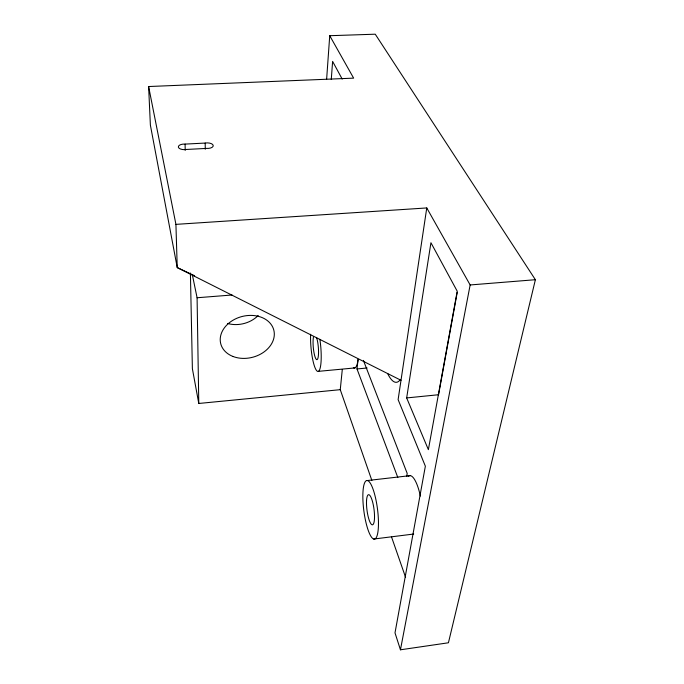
<?xml version="1.0" encoding="UTF-8"?>
<svg xmlns="http://www.w3.org/2000/svg" width="684" height="684" viewBox="0 0 684 684"><rect width="100%" height="100%" fill="white"/><g stroke="black" fill="none" stroke-linecap="round" stroke-linejoin="round"><path stroke-width="1.03" d="M326.627 79.241L329.731 35.705L375.251 34.2L535.384 279.713L448.43 642.78L400.448 649.8L395.001 632.862L425.363 466.189L398.114 399.644L426.765 207.945L175.925 224.369L148.616 86.535L353.637 78.138L329.731 35.705M331.27 79.481L332.612 61.406L342.188 79.07M371.874 480.476L340.264 389.675L342.291 369.514M397.832 477.56L356.997 368.95L358.083 359.297A24.179 5.72 84.9 0 1 353.363 367.641M406.664 397.934L430.929 242.717L457.228 291.213L428.372 449.644L406.664 397.934L438.564 394.736L457.22 292.367M406.681 476.449L407.194 473.414L363.409 360.4M400.448 649.8L470.147 284.954L426.765 207.945M373.703 539.043A29.532 6.874 82.6 0 0 375.379 497.268A29.532 6.874 82.6 0 0 362.905 493.224A29.532 6.874 82.6 0 0 373.703 539.043L413.7 534.033M367.222 480.561L410.186 475.636M190.4 273.036L192.384 368.71L198.779 403.466L340.264 389.675M318.368 371.352L354.885 367.932M356.997 368.95L367.12 368.001M470.147 284.954L535.384 279.713M192.375 274.917L197.086 297.754L232.056 295.001M185.082 144.102L205.2 143.067A5.831 2.77 0.7 0 1 213.186 145.359A5.831 2.77 0.7 0 1 206.636 148.402L186.356 149.463A5.865 2.796 0.1 0 1 178.379 147.171A5.865 2.796 0.1 0 1 185.082 144.102L185.219 150.326M194.641 275.729L177.233 267.581L150.377 125.095L148.616 86.535M401.004 380.295L177.233 267.581L175.925 224.369M391.539 536.974L405.586 577.33M197.086 297.754L198.779 403.466M205.2 143.067L205.251 149.274M258.176 315.538A26.283 20.785 -14.1 0 1 227.618 323.472M316.53 337.409A12.534 2.522 84.9 0 1 318.376 355.774A12.534 2.522 84.9 0 1 314.623 355.483A12.534 2.522 84.9 0 1 313.434 337.169M319.856 339.307A24.333 4.891 84.9 0 1 317.393 371.275A24.333 4.891 84.9 0 1 310.622 334.262M408.211 476.474A29.301 8.02 82.1 0 1 420.369 496.054M400.26 379.62A48.359 13.329 84.9 0 1 387.725 373.686M232.928 356.441A27.403 21.059 -14.4 0 0 274.301 334.929A27.403 21.059 -14.4 0 0 234.578 319.351A27.403 21.059 -14.4 0 0 232.928 356.441M366.513 501.363A15.202 3.54 82.6 0 0 372.13 524.808A15.202 3.54 82.6 0 0 372.891 503.091A15.202 3.54 82.6 0 0 366.513 501.363"/></g></svg>
